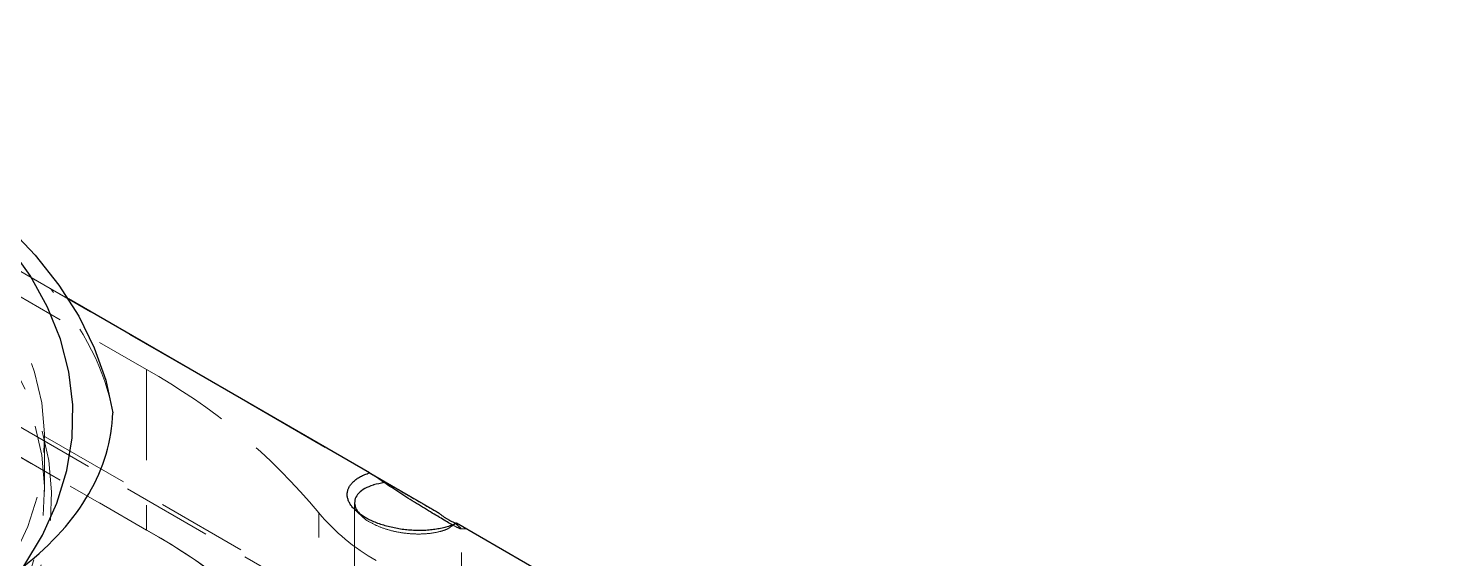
# Model space of a CAD drawing. Header units: millimetres. Extents: x 0 to 420, y 0 to 298.
# Drawn here: x 349.41 to 369.4, y 269.31 to 276.76 of the extents above; entities that cross this region are included whole.
import ezdxf

# ---------------------------------------------------------------- set-up
doc = ezdxf.new("R2010")
doc.units = ezdxf.units.MM
doc.linetypes.add('HIDDEN', pattern=[1.905, 1.27, -0.635])

msp = doc.modelspace()

# ---------------------------------------------------------------- linework, layer by layer
at = {"color": 7, "linetype": 'HIDDEN', "lineweight": 18}
for p, q in [((347.107667, 274.25452), (351.067465, 271.968578)), ((347.531931, 274.368796), (355.180556, 269.953339)), ((349.970065, 272.961385), (349.717999, 273.106899)), ((347.503646, 272.1968), (383.712028, 251.294147)), ((383.740312, 251.343136), (347.531931, 272.24579)), ((347.107667, 272.000868), (351.067465, 269.714925)), ((351.095749, 269.698592), (347.135951, 271.984534)), ((351.067465, 271.968578), (351.067465, 269.714925)), ((349.636599, 270.254134), (349.636599, 270.989021)), ((353.99442, 270.098819), (353.99442, 268.131207)), ((353.489888, 267.704184), (353.489888, 269.957837)), ((351.067465, 269.714925), (351.095749, 269.698592)), ((355.439654, 269.803765), (361.968782, 266.03458)), ((355.49442, 268.131207), (355.49442, 269.737149))]:
    msp.add_line(p, q, dxfattribs=at)
at = {"color": 7, "linetype": 'Continuous', "lineweight": 25}
for p, q in [((354.202198, 270.518226), (349.970065, 272.961385)), ((360.990424, 266.599467), (355.425054, 269.812286))]:
    msp.add_line(p, q, dxfattribs=at)
at = {"color": 7, "linetype": 'Continuous', "lineweight": 25, "flags": 128}
for points in [[(349.345767, 269.207201), (349.608781, 269.645156), (349.810081, 270.09388), (349.948371, 270.550481), (350.022758, 271.012016), (350.032764, 271.475507), (349.978322, 271.937969), (349.859785, 272.396417), (349.677916, 272.847898), (349.433889, 273.2895), (349.129276, 273.718377), (348.766041, 274.131762), (348.346526, 274.526992), (347.873436, 274.901518), (347.349821, 275.252925), (346.779056, 275.578947), (346.164822, 275.877484), (345.511079, 276.14661), (344.82204, 276.38459), (344.10215, 276.589889), (343.356048, 276.761185)], [(347.533149, 275.151972), (347.655466, 275.080165), (348.190616, 274.735617), (348.679133, 274.368708), (349.118221, 273.981536), (349.505371, 273.576315), (349.838367, 273.155363), (350.115305, 272.721088), (350.334602, 272.275972), (350.495003, 271.822563), (350.595591, 271.363452)]]:
    msp.add_lwpolyline(points, dxfattribs=at)
at = {"color": 7, "linetype": 'HIDDEN', "lineweight": 18, "flags": 128}
for points in [[(338.622196, 265.507539), (339.373553, 265.460293), (340.12902, 265.447315), (340.883915, 265.468687), (341.633557, 265.524276), (342.373301, 265.613737), (343.098561, 265.736515), (343.804842, 265.89185), (344.487767, 266.078779), (345.143102, 266.296143), (345.766785, 266.542595), (346.354951, 266.816607), (346.903954, 267.116481), (347.41039, 267.440358), (347.871122, 267.786231), (348.283293, 268.151956), (348.644348, 268.535266), (348.95205, 268.933785), (349.204492, 269.345043), (349.400107, 269.766491), (349.537685, 270.195516), (349.616373, 270.62946), (349.635682, 271.065633), (349.595492, 271.50133), (349.496054, 271.933853), (349.337984, 272.360518), (349.12226, 272.778683), (348.850221, 273.185755), (348.523552, 273.579211), (348.144279, 273.956612), (347.714751, 274.31562), (347.237632, 274.654007), (346.715879, 274.969679), (346.152726, 275.260676), (345.551663, 275.525197), (344.916416, 275.761601), (344.250922, 275.968423), (343.559307, 276.144382)], [(338.607462, 264.633899), (339.366646, 264.586161), (340.129983, 264.573048), (340.892741, 264.594643), (341.650192, 264.650811), (342.397641, 264.741203), (343.130457, 264.86526), (343.844095, 265.022214), (344.534133, 265.21109), (345.196295, 265.430718), (345.826475, 265.679737), (346.420767, 265.956603), (346.975489, 266.259601), (347.487201, 266.586852), (347.952732, 266.936328), (348.369196, 267.305863), (348.734012, 267.693165), (349.04492, 268.095836), (349.29999, 268.511378), (349.497644, 268.937215), (349.636655, 269.37071), (349.716162, 269.809174), (349.735672, 270.24989), (349.695064, 270.690126), (349.59459, 271.127154), (349.434873, 271.558264), (349.216902, 271.980785), (348.942029, 272.392097), (348.611958, 272.789652), (348.228734, 273.170984), (347.794732, 273.533731), (347.312643, 273.875644), (346.785455, 274.194603), (346.216435, 274.488632), (345.609111, 274.755908), (344.967247, 274.994775), (344.294821, 275.203751), (343.596002, 275.381543)], [(343.559307, 275.409495), (344.250922, 275.233537), (344.916416, 275.026714), (345.551663, 274.79031), (346.152726, 274.52579), (346.715879, 274.234792), (347.237632, 273.919121), (347.714751, 273.580733), (348.144279, 273.221726), (348.523552, 272.844325), (348.850221, 272.450869), (349.12226, 272.043797), (349.337984, 271.625632), (349.496054, 271.198966), (349.595492, 270.766444), (349.635682, 270.330746), (349.616373, 269.894574), (349.537685, 269.46063), (349.400107, 269.031604), (349.204492, 268.610156), (348.95205, 268.198898), (348.644348, 267.800379), (348.283293, 267.41707), (347.871122, 267.051345), (347.41039, 266.705472), (346.903954, 266.381594), (346.354951, 266.08172), (345.766785, 265.807708), (345.143102, 265.561256), (344.487767, 265.343892), (343.804842, 265.156963), (343.098561, 265.001628), (342.373301, 264.87885), (341.633557, 264.789389), (340.883915, 264.733801), (340.12902, 264.712429), (339.373553, 264.725406), (338.622196, 264.772652)]]:
    msp.add_lwpolyline(points, dxfattribs=at)
at = {"color": 7, "linetype": 'HIDDEN', "lineweight": 18}
for centre, radius, start, end in [((346.954558, 264.549022), 8.483266, 39.612072, 60.9989389), ((355.668331, 271.760775), 2.827755, 219.612072, 240.9989389), ((346.954558, 262.29537), 8.483266, 39.612072, 60.9989389), ((346.969133, 262.254304), 8.511543, 39.612072, 60.9989389)]:
    msp.add_arc(centre, radius, start, end, dxfattribs=at)
for centre, major_axis, ratio, start_param, end_param in [((340.036599, 278.697166), (10.6, -6.120244), 0.000070373, 5.497827778, 5.863841199), ((340.036599, 271.790715), (10.584528, -1.171338), 0.488762402, 0.142026464, 0.473421034)]:
    msp.add_ellipse(centre, major_axis=major_axis, ratio=ratio, start_param=start_param, end_param=end_param, dxfattribs=at)
at = {"color": 7, "linetype": 'Continuous', "lineweight": 25}
msp.add_ellipse((341.026214, 272.195787), major_axis=(9.558415, -0.991669), ratio=0.489281334, start_param=5.816833553, end_param=6.317139094, dxfattribs=at)
for points, knots in [([(355.425054, 269.812286), (355.418566, 269.809068), (355.405591, 269.802632), (355.38513, 269.793486), (355.360463, 269.783276), (355.33102, 269.772323), (355.284833, 269.757229), (355.223428, 269.740923), (355.144763, 269.72569), (355.061928, 269.714945), (354.975819, 269.708805), (354.887363, 269.707338), (354.797512, 269.710558), (354.707234, 269.718431), (354.617501, 269.730874), (354.529281, 269.747751), (354.443524, 269.768882), (354.361155, 269.79404), (354.283061, 269.822952), (354.210084, 269.855308), (354.143011, 269.890759), (354.082566, 269.928922), (354.0294, 269.969387), (353.984086, 270.011717), (353.947111, 270.055455), (353.918875, 270.100131), (353.899681, 270.145262), (353.889736, 270.190363), (353.889144, 270.234948), (353.897913, 270.278535), (353.915947, 270.320656), (353.943052, 270.360858), (353.978936, 270.398707), (354.023207, 270.433796), (354.0667, 270.460417), (354.105148, 270.479979), (354.135777, 270.493723), (354.16799, 270.506603), (354.19079, 270.51435), (354.202198, 270.518226)], [0, 0, 0, 0, 0.010466849, 0.0209343764, 0.0314148495, 0.0471011169, 0.0628269163, 0.094220777, 0.1256002047, 0.1569592254, 0.1882927184, 0.2195966353, 0.2508681954, 0.2821060076, 0.3133101437, 0.3444821106, 0.3756247941, 0.4067423526, 0.4378400418, 0.4689239956, 0.5000009327, 0.5310778697, 0.5621618235, 0.5932595127, 0.6243770712, 0.6555197547, 0.6866917217, 0.7178958577, 0.7491336699, 0.78040523, 0.8117091469, 0.8430426399, 0.8744016606, 0.9057810884, 0.937174949, 0.9528628242, 0.9685870158, 0.9842822084, 1, 1, 1, 1]), ([(354.202198, 270.518226), (354.21745, 270.50942), (354.24766, 270.491977), (354.278373, 270.474244), (354.293581, 270.465463)], [0, 0, 0, 0, 0.504834226, 1, 1, 1, 1]), ([(354.293581, 270.465463), (354.302686, 270.459244), (354.32207, 270.446005), (354.350993, 270.425154), (354.380238, 270.403256), (354.399116, 270.388319), (354.408495, 270.380898)], [0, 0, 0, 0, 0.234860512, 0.499992383, 0.751583755, 1, 1, 1, 1]), ([(354.293581, 270.465463), (354.301781, 270.460728), (354.318157, 270.451272), (354.351835, 270.431824), (354.395094, 270.406846), (354.448935, 270.375757), (354.504271, 270.343805), (354.560834, 270.311145), (354.618334, 270.277944), (354.676482, 270.24437), (354.734984, 270.210592), (354.793544, 270.176781), (354.851867, 270.143107), (354.901672, 270.114351), (354.94003, 270.092205), (354.977578, 270.070526), (355.022484, 270.044599), (355.06938, 270.017524), (355.104981, 269.99697), (355.131069, 269.981909), (355.155475, 269.967819), (355.172219, 269.958152), (355.180556, 269.953339)], [0, 0, 0, 0, 0.035696191, 0.071281909, 0.141870706, 0.21161094, 0.280352839, 0.347960647, 0.414315406, 0.479317685, 0.542889993, 0.604979472, 0.665560922, 0.724639023, 0.757741345, 0.782261533, 0.838476691, 0.893401152, 0.92426664, 0.947188719, 0.973704338, 1, 1, 1, 1]), ([(354.408495, 270.380898), (354.357178, 270.371615), (354.303171, 270.361845), (354.213558, 270.333744), (354.132738, 270.299638), (354.046394, 270.234797), (353.997049, 270.157162), (353.99001, 270.072356), (354.022172, 269.984796), (354.076681, 269.929237), (354.103739, 269.901659)], [0, 0, 0, 0, 0.1436834418, 0.1512117493, 0.287493467, 0.4311160077, 0.5744123463, 0.7172659476, 0.8596568982, 1, 1, 1, 1]), ([(355.366961, 269.789255), (355.361721, 269.792085), (355.337146, 269.805356), (355.276112, 269.840265), (355.186484, 269.892657), (355.047623, 269.975786), (354.851605, 270.096364), (354.615834, 270.245378), (354.479863, 270.334251), (354.408495, 270.380898)], [0, 0, 0, 0, 0.025105329, 0.117752474, 0.210399619, 0.305644133, 0.510961492, 0.743315494, 1, 1, 1, 1]), ([(355.180556, 269.953339), (355.185902, 269.94895), (355.196587, 269.940178), (355.218065, 269.923298), (355.245077, 269.903213), (355.277697, 269.881079), (355.310376, 269.861112), (355.342972, 269.843427), (355.375393, 269.828045), (355.407672, 269.814677), (355.428979, 269.807407), (355.439654, 269.803765)], [0, 0, 0, 0, 0.062741387, 0.1254046, 0.250623994, 0.376006758, 0.501251701, 0.625866121, 0.750283122, 0.874892733, 1, 1, 1, 1])]:
    msp.add_open_spline(points, degree=3, knots=knots, dxfattribs=at)
at = {"color": 7, "linetype": 'HIDDEN', "lineweight": 18}
for points, knots in [([(354.017392, 269.981217), (354.031564, 269.968116), (354.059908, 269.941913), (354.088409, 269.915567), (354.10266, 269.902394)], [0, 0, 0, 0, 0.499986181, 1, 1, 1, 1]), ([(354.103739, 269.901659), (354.104027, 269.901329), (354.128837, 269.872908), (354.211955, 269.821793), (354.34878, 269.754545), (354.512151, 269.703096), (354.687193, 269.669494), (354.865692, 269.655816), (355.037262, 269.662724), (355.166773, 269.685369), (355.250792, 269.710674), (355.290162, 269.726025), (355.309754, 269.734739), (355.353992, 269.755224), (355.385266, 269.778114), (355.414983, 269.799866)], [0, 0, 0, 0, 0.001295215, 0.111458009, 0.221620803, 0.331950079, 0.442575137, 0.553559632, 0.664888096, 0.776469989, 0.832406922, 0.871248512, 0.882525743, 0.888370792, 1, 1, 1, 1]), ([(355.305786, 269.732983), (355.322002, 269.744436), (355.354426, 269.767337), (355.386493, 269.790025), (355.402522, 269.801366)], [0, 0, 0, 0, 0.500132619, 1, 1, 1, 1]), ([(355.484782, 269.730912), (355.467934, 269.737479), (355.445332, 269.746289), (355.382866, 269.780535), (355.366961, 269.789255)], [0, 0, 0, 0, 0.7453711427, 1, 1, 1, 1]), ([(355.414983, 269.799866), (355.416904, 269.800763), (355.42077, 269.80257), (355.425065, 269.804985), (355.428392, 269.807249), (355.429599, 269.80861), (355.430211, 269.8093)], [0, 0, 0, 0, 0.248505767, 0.500061633, 0.746741204, 1, 1, 1, 1]), ([(355.414983, 269.799866), (355.446901, 269.775881), (355.492869, 269.741337), (355.487066, 269.738112), (355.485293, 269.737127)], [0, 0, 0, 0, 0.6943486428, 1, 1, 1, 1]), ([(355.430211, 269.8093), (355.429686, 269.809605), (355.428626, 269.81022), (355.426252, 269.811593), (355.425054, 269.812286)], [0, 0, 0, 0, 0.49516577, 1, 1, 1, 1]), ([(355.439654, 269.803765), (355.445482, 269.800401), (355.457193, 269.793641), (355.475855, 269.782869), (355.496529, 269.770936), (355.514122, 269.760782), (355.526532, 269.753621), (355.535305, 269.748558), (355.542319, 269.744511), (355.550832, 269.739599), (355.558769, 269.735021), (355.564357, 269.7318), (355.565773, 269.730988), (355.563012, 269.732587), (355.556092, 269.736589), (355.545048, 269.742971), (355.529938, 269.7517), (355.510836, 269.762734), (355.487853, 269.776009), (355.465577, 269.788875), (355.44601, 269.800176), (355.435485, 269.806254), (355.430211, 269.8093)], [0, 0, 0, 0, 0.030068592, 0.060429201, 0.10658939, 0.161513698, 0.193477312, 0.217740672, 0.250491064, 0.275362982, 0.334440919, 0.395022201, 0.457111506, 0.520683638, 0.585685736, 0.65204031, 0.71964793, 0.788389638, 0.858129678, 0.928718279, 0.964283766, 1, 1, 1, 1]), ([(355.492041, 269.729606), (355.504736, 269.730127), (355.530522, 269.731186), (355.553377, 269.731359), (355.56498, 269.731446)], [0, 0, 0, 0, 0.492322059, 1, 1, 1, 1])]:
    msp.add_open_spline(points, degree=3, knots=knots, dxfattribs=at)

doc.saveas('drawing.dxf')
